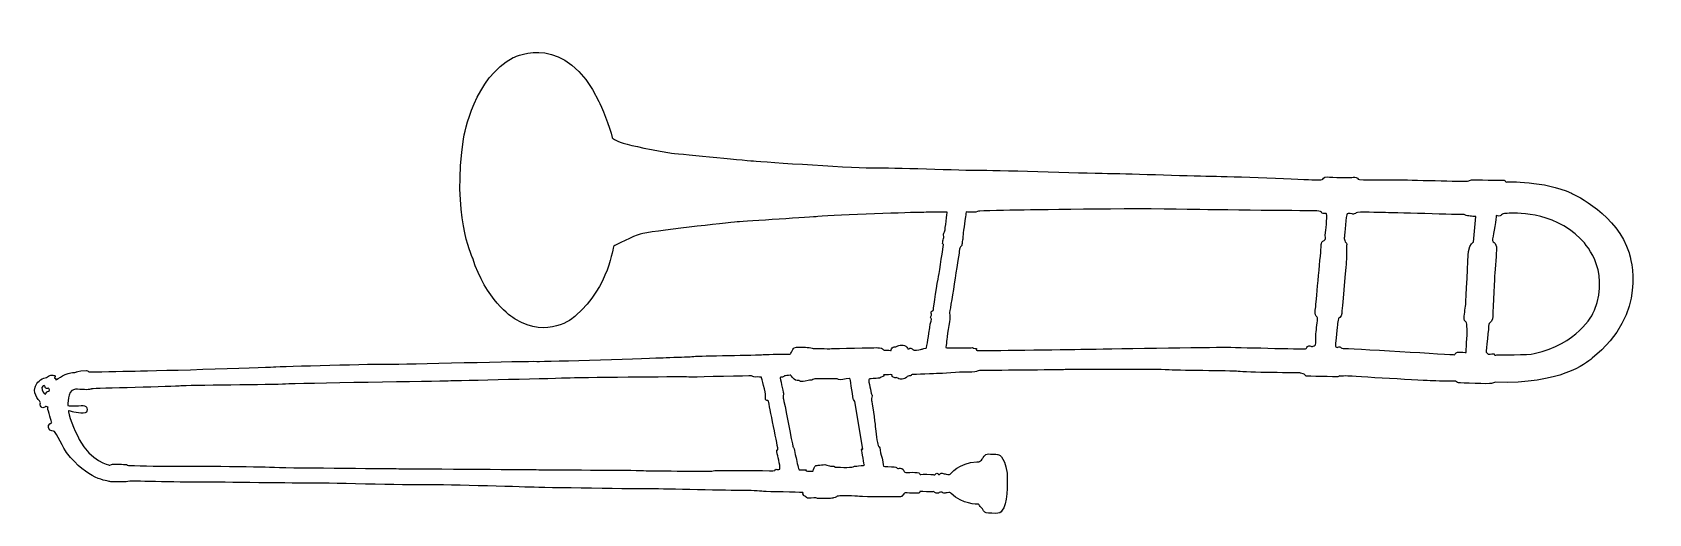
# Model space of a CAD drawing. Header units: centimetres. Extents: x -9.5 to 9.7, y -2.7 to 3.
import ezdxf

# ---------------------------------------------------------------- set-up
doc = ezdxf.new("R2010")
doc.units = ezdxf.units.CM
doc.header["$MEASUREMENT"] = 0
doc.layers.add('Camada 1', color=7, linetype='Continuous')

msp = doc.modelspace()

# ---------------------------------------------------------------- linework, layer by layer
at = {"layer": 'Camada 1'}
for points, knots in [([(8.74496, 1.06234), (8.41629, 1.21032), (7.99098, 1.1981), (7.97547, 1.19466), (7.97547, 1.19466), (7.96023, 1.19101), (7.96071, 1.21778), (7.94732, 1.21628), (7.94732, 1.21628), (7.93404, 1.21451), (7.58346, 1.22178), (7.56037, 1.21853), (7.56037, 1.21853), (7.53764, 1.2152), (7.53931, 1.20932), (7.51441, 1.20424), (7.51441, 1.20424), (7.48972, 1.199), (6.78863, 1.22115), (6.69158, 1.22141), (6.69158, 1.22141), (6.59421, 1.22138), (6.22049, 1.214), (6.21681, 1.22922), (6.21681, 1.22922), (6.21334, 1.24475), (6.17934, 1.2569), (6.15826, 1.25155), (6.15826, 1.25155), (6.13728, 1.24631), (5.89913, 1.2493), (5.84954, 1.25435), (5.84954, 1.25435), (5.80004, 1.25898), (5.80131, 1.22649), (5.78988, 1.22294), (5.78988, 1.22294), (5.77834, 1.21937), (5.73445, 1.21849), (5.68672, 1.22125), (5.68672, 1.22125), (5.63915, 1.22424), (4.65641, 1.2638), (4.50035, 1.26321), (4.50035, 1.26321), (4.34406, 1.26268), (3.48305, 1.29581), (3.29224, 1.29602), (3.29224, 1.29602), (3.10187, 1.29621), (1.99716, 1.33441), (1.75887, 1.33372), (1.75887, 1.33372), (1.52037, 1.33293), (0.65783, 1.36806), (0.48797, 1.362), (0.48797, 1.362), (0.31832, 1.35615), (-0.83132, 1.43333), (-0.95322, 1.44354), (-0.95322, 1.44354), (-1.07511, 1.45367), (-1.88593, 1.53098), (-1.94239, 1.5404), (-1.94239, 1.5404), (-2.60364, 1.64946), (-2.62533, 1.71259), (-2.62679, 1.72066), (-2.62679, 1.72066), (-2.65118, 1.84266), (-2.76231, 2.10444), (-2.78358, 2.1487), (-2.78358, 2.1487), (-3.1804, 2.96724), (-3.75696, 2.68951), (-3.80027, 2.66755), (-3.80027, 2.66755), (-4.25673, 2.4349), (-4.3801, 1.76233), (-4.38839, 1.70769), (-4.38839, 1.70769), (-4.5251, 0.807), (-4.29277, 0.32966), (-4.2806, 0.29111), (-4.2806, 0.29111), (-4.1268, -0.19633), (-3.82594, -0.40041), (-3.77511, -0.43051), (-3.77511, -0.43051), (-3.38543, -0.66157), (-3.10212, -0.42747), (-3.05767, -0.38839), (-3.05767, -0.38839), (-2.65773, -0.03454), (-2.61947, 0.42417), (-2.60793, 0.43526), (-2.60793, 0.43526), (-2.59618, 0.44648), (-2.36687, 0.55784), (-2.29601, 0.57755), (-2.29601, 0.57755), (-2.16954, 0.61298), (-1.2563, 0.71228), (-1.1456, 0.72122), (-1.1456, 0.72122), (-1.0349, 0.73048), (-0.24713, 0.77893), (-0.18733, 0.78528), (-0.18733, 0.78528), (0.04005, 0.8092), (0.97266, 0.83341), (1.02036, 0.83441), (1.02036, 0.83441), (1.0678, 0.8352), (1.19181, 0.83843), (1.21859, 0.83785), (1.21859, 0.83785), (1.24515, 0.83716), (1.34633, 0.83729), (1.34633, 0.83729), (1.34633, 0.83729), (1.34633, 0.83729), (1.31916, 0.628), (1.31686, 0.61478), (1.31686, 0.61478), (1.31477, 0.60144), (1.30678, 0.5902), (1.30268, 0.57885), (1.30268, 0.57885), (1.29874, 0.56755), (1.30226, 0.55964), (1.30588, 0.54821), (1.30588, 0.54821), (1.30943, 0.53667), (1.29773, 0.51411), (1.29342, 0.49902), (1.29342, 0.49902), (1.28932, 0.4837), (1.29308, 0.47978), (1.29069, 0.46658), (1.29069, 0.46658), (1.28868, 0.45322), (1.30204, 0.46258), (1.30003, 0.4492), (1.30003, 0.4492), (1.29786, 0.43586), (1.25532, 0.13768), (1.24259, 0.0768), (1.24259, 0.0768), (1.22992, 0.0161), (1.18189, -0.29163), (1.18113, -0.31473), (1.18113, -0.31473), (1.18071, -0.33754), (1.17528, -0.3278), (1.16174, -0.3369), (1.16174, -0.3369), (1.14833, -0.34616), (1.1538, -0.35193), (1.15901, -0.36926), (1.15901, -0.36926), (1.1643, -0.38662), (1.15499, -0.38058), (1.14901, -0.39776), (1.14901, -0.39776), (1.1429, -0.41459), (1.16012, -0.41334), (1.15798, -0.43028), (1.15798, -0.43028), (1.1556, -0.44745), (1.13295, -0.53278), (1.13406, -0.55754), (1.13406, -0.55754), (1.13559, -0.58241), (1.09734, -0.77204), (1.09734, -0.77204), (1.09734, -0.77204), (1.09734, -0.77204), (1.08776, -0.77016), (1.06863, -0.77725), (1.06863, -0.77725), (1.04942, -0.78461), (1.04394, -0.78252), (1.02839, -0.78963), (1.02839, -0.78963), (1.01273, -0.79712), (0.94835, -0.79574), (0.94835, -0.79574), (0.94835, -0.79574), (0.94835, -0.79574), (0.9312, -0.78196), (0.91993, -0.77785), (0.91993, -0.77785), (0.90858, -0.77391), (0.9125, -0.77012), (0.89141, -0.77931), (0.89141, -0.77931), (0.87022, -0.78831), (0.87458, -0.76174), (0.85582, -0.74999), (0.85582, -0.74999), (0.83703, -0.73816), (0.80645, -0.73372), (0.78539, -0.73901), (0.78539, -0.73901), (0.76446, -0.7442), (0.7548, -0.74602), (0.74525, -0.75526), (0.74525, -0.75526), (0.73538, -0.76465), (0.72416, -0.75304), (0.70485, -0.76015), (0.70485, -0.76015), (0.68588, -0.76743), (0.6794, -0.79957), (0.6794, -0.79957), (0.6794, -0.79957), (0.6794, -0.79957), (0.62804, -0.79658), (0.60696, -0.79801), (0.60696, -0.79801), (0.58619, -0.79962), (0.59196, -0.7901), (0.57876, -0.78042), (0.57876, -0.78042), (0.56569, -0.77055), (0.52195, -0.76783), (0.50277, -0.76738), (0.50277, -0.76738), (0.48369, -0.76682), (0.01255, -0.7782), (-0.02727, -0.77918), (-0.02727, -0.77918), (-0.06733, -0.78029), (-0.23685, -0.77862), (-0.25624, -0.77444), (-0.25624, -0.77444), (-0.27508, -0.77021), (-0.3072, -0.76375), (-0.33577, -0.76129), (-0.33577, -0.76129), (-0.36435, -0.75894), (-0.45028, -0.75901), (-0.4674, -0.76806), (-0.4674, -0.76806), (-0.48486, -0.77724), (-0.49111, -0.79817), (-0.50092, -0.81894), (-0.50092, -0.81894), (-0.51092, -0.83952), (-0.51851, -0.84328), (-0.52812, -0.84495), (-0.52812, -0.84495), (-0.53778, -0.84688), (-0.78331, -0.84347), (-0.83718, -0.85), (-0.83718, -0.85), (-0.89052, -0.85646), (-1.61503, -0.86426), (-1.63977, -0.86947), (-1.63977, -0.86947), (-1.66488, -0.87474), (-1.69917, -0.87384), (-1.72399, -0.87537), (-1.72399, -0.87537), (-1.74868, -0.87672), (-1.93751, -0.88254), (-2.02331, -0.88638), (-2.02331, -0.88638), (-2.10925, -0.89032), (-3.41597, -0.93366), (-3.52075, -0.9294), (-3.52075, -0.9294), (-3.62534, -0.92546), (-5.12632, -0.96438), (-5.2674, -0.96176), (-5.2674, -0.96176), (-5.40826, -0.95877), (-6.5488, -0.98824), (-6.64231, -0.99589), (-6.64231, -0.99589), (-6.73597, -1.0034), (-8.22555, -1.0468), (-8.31315, -1.04492), (-8.31315, -1.04492), (-8.40089, -1.0432), (-8.80877, -1.05751), (-8.82213, -1.05537), (-8.82213, -1.05537), (-8.83568, -1.05315), (-8.84062, -1.0386), (-8.86002, -1.03926), (-8.86002, -1.03926), (-8.97247, -1.04273), (-8.98038, -1.05773), (-8.98038, -1.05773), (-8.98038, -1.05773), (-8.98038, -1.05773), (-9.01112, -1.06485), (-9.02425, -1.06262), (-9.02425, -1.06262), (-9.03788, -1.0604), (-9.10672, -1.08175), (-9.14162, -1.10024), (-9.14162, -1.10024), (-9.17625, -1.11858), (-9.22076, -1.1498), (-9.22076, -1.1498), (-9.22076, -1.1498), (-9.22076, -1.1498), (-9.21653, -1.13088), (-9.23177, -1.13062), (-9.23177, -1.13062), (-9.24693, -1.13017), (-9.23365, -1.1249), (-9.22934, -1.1099), (-9.22934, -1.1099), (-9.22545, -1.09466), (-9.2463, -1.09987), (-9.25582, -1.09402), (-9.25582, -1.09402), (-9.26508, -1.08804), (-9.29387, -1.0932), (-9.30755, -1.1064), (-9.30755, -1.1064), (-9.32104, -1.11934), (-9.34655, -1.1254), (-9.36311, -1.12992), (-9.36311, -1.12992), (-9.42846, -1.14757), (-9.45468, -1.20398), (-9.46643, -1.23641), (-9.46643, -1.23641), (-9.50077, -1.32904), (-9.39766, -1.40545), (-9.4056, -1.42048), (-9.4056, -1.42048), (-9.41333, -1.43569), (-9.40637, -1.4549), (-9.39697, -1.46824), (-9.39697, -1.46824), (-9.38787, -1.48189), (-9.36681, -1.48049), (-9.35318, -1.47144), (-9.35318, -1.47144), (-9.33977, -1.46199), (-9.34733, -1.46186), (-9.32654, -1.46819), (-9.32654, -1.46819), (-9.30582, -1.47425), (-9.31688, -1.46644), (-9.31744, -1.48528), (-9.31744, -1.48528), (-9.31765, -1.50441), (-9.27135, -1.65408), (-9.27135, -1.65408), (-9.27135, -1.65408), (-9.27135, -1.65408), (-9.32141, -1.67586), (-9.30868, -1.71618), (-9.30868, -1.71618), (-9.2927, -1.76799), (-9.24846, -1.75179), (-9.23727, -1.75952), (-9.23727, -1.75952), (-9.22608, -1.76751), (-9.12157, -1.97375), (-9.09395, -2.01032), (-9.09395, -2.01032), (-8.84699, -2.33404), (-8.60722, -2.34642), (-8.58235, -2.35274), (-8.58235, -2.35274), (-8.5578, -2.35906), (-8.42625, -2.35599), (-8.40344, -2.35644), (-8.40344, -2.35644), (-8.38063, -2.357), (-8.36693, -2.34377), (-8.31174, -2.34691), (-8.31174, -2.34691), (-8.25631, -2.3499), (-7.5476, -2.36464), (-7.44274, -2.36101), (-7.44274, -2.36101), (-7.33781, -2.3576), (-6.28609, -2.37577), (-6.20777, -2.37157), (-6.20777, -2.37157), (-6.12956, -2.36755), (-4.98666, -2.39898), (-4.86263, -2.39223), (-4.86263, -2.39223), (-4.73859, -2.38493), (-3.6851, -2.4167), (-3.58408, -2.42065), (-3.58408, -2.42065), (-3.48325, -2.42467), (-2.25979, -2.44235), (-2.14922, -2.44108), (-2.14922, -2.44108), (-2.03873, -2.43941), (-1.18886, -2.46084), (-1.08978, -2.45918), (-1.08978, -2.45918), (-0.99061, -2.45746), (-0.88034, -2.46738), (-0.83271, -2.47032), (-0.83271, -2.47032), (-0.78516, -2.47328), (-0.4117, -2.48114), (-0.38117, -2.48156), (-0.38117, -2.48156), (-0.35072, -2.4822), (-0.36823, -2.49902), (-0.36823, -2.49902), (-0.36823, -2.49902), (-0.36823, -2.49902), (-0.35521, -2.52024), (-0.35521, -2.52024), (-0.35521, -2.52024), (-0.35521, -2.52024), (-0.32886, -2.53233), (-0.32134, -2.54389), (-0.32134, -2.54389), (-0.31412, -2.55543), (-0.28358, -2.54841), (-0.23569, -2.54765), (-0.23569, -2.54765), (-0.18806, -2.54667), (-0.20921, -2.55204), (-0.1806, -2.5544), (-0.1806, -2.5544), (-0.15216, -2.55705), (-0.09104, -2.55046), (-0.05857, -2.55308), (-0.05857, -2.55308), (-0.02632, -2.55586), (-0.01081, -2.54848), (-0.01081, -2.54848), (-0.01081, -2.54848), (-0.01081, -2.54848), (-0.00121, -2.54676), (0.01597, -2.54126), (0.01597, -2.54126), (0.03322, -2.53607), (0.02579, -2.52827), (0.05629, -2.52486), (0.05629, -2.52486), (0.08674, -2.52195), (0.25079, -2.52153), (0.30592, -2.52835), (0.30592, -2.52835), (0.36114, -2.53531), (0.76338, -2.53788), (0.79572, -2.53266), (0.79572, -2.53266), (0.82821, -2.52777), (0.794, -2.51943), (0.80935, -2.51959), (0.80935, -2.51959), (0.82485, -2.52015), (0.817, -2.51618), (0.83065, -2.49919), (0.83065, -2.49919), (0.84446, -2.48244), (0.84232, -2.488), (0.86909, -2.48863), (0.86909, -2.48863), (0.89587, -2.48919), (0.98723, -2.49487), (1.00823, -2.48969), (1.00823, -2.48969), (1.02929, -2.4844), (1.01053, -2.46868), (1.02784, -2.4709), (1.02784, -2.4709), (1.0448, -2.47299), (1.15161, -2.47923), (1.16876, -2.47381), (1.16876, -2.47381), (1.18606, -2.46854), (1.18948, -2.47624), (1.19903, -2.48204), (1.19903, -2.48204), (1.20821, -2.48802), (1.21803, -2.49413), (1.23517, -2.49246), (1.23517, -2.49246), (1.25224, -2.49093), (1.23895, -2.48497), (1.2639, -2.47981), (1.2639, -2.47981), (1.28867, -2.47444), (1.28282, -2.48396), (1.30353, -2.48994), (1.30353, -2.48994), (1.32467, -2.49605), (1.31144, -2.48632), (1.34391, -2.48507), (1.34391, -2.48507), (1.37611, -2.48396), (1.37778, -2.4784), (1.39307, -2.49396), (1.39307, -2.49396), (1.52745, -2.62623), (1.69739, -2.62019), (1.71457, -2.6226), (1.71457, -2.6226), (1.73174, -2.62482), (1.72542, -2.64583), (1.74817, -2.66126), (1.74817, -2.66126), (1.77071, -2.67692), (1.78119, -2.72293), (1.80566, -2.72532), (1.80566, -2.72532), (1.83048, -2.72781), (1.91427, -2.73339), (1.94682, -2.7285), (1.94682, -2.7285), (1.9791, -2.72331), (1.98987, -2.71077), (2.01482, -2.6632), (2.01482, -2.6632), (2.06647, -2.56504), (2.05932, -2.28635), (2.05395, -2.25228), (2.05395, -2.25228), (2.02035, -2.03035), (1.95182, -2.03646), (1.94018, -2.03257), (1.94018, -2.03257), (1.92886, -2.0286), (1.86025, -2.02699), (1.83369, -2.02656), (1.83369, -2.02656), (1.78424, -2.02532), (1.76596, -2.07665), (1.76596, -2.07665), (1.76596, -2.07665), (1.76596, -2.07665), (1.75789, -2.09925), (1.74051, -2.10848), (1.74051, -2.10848), (1.72326, -2.11753), (1.7158, -2.12044), (1.69656, -2.12086), (1.69656, -2.12086), (1.48463, -2.12602), (1.38081, -2.26691), (1.38081, -2.26691), (1.38081, -2.26691), (1.38081, -2.26691), (1.37107, -2.27225), (1.35411, -2.27009), (1.35411, -2.27009), (1.33694, -2.26774), (1.32162, -2.26363), (1.32162, -2.26363), (1.32162, -2.26363), (1.32162, -2.26363), (1.30082, -2.2612), (1.28371, -2.25522), (1.28371, -2.25522), (1.26675, -2.24913), (1.26432, -2.26234), (1.25299, -2.26985), (1.25299, -2.26985), (1.24124, -2.27713), (1.24159, -2.26191), (1.22844, -2.25607), (1.22844, -2.25607), (1.21516, -2.24996), (1.21503, -2.2576), (1.20341, -2.26874), (1.20341, -2.26874), (1.19174, -2.27985), (1.19592, -2.27242), (1.17846, -2.27027), (1.17846, -2.27027), (1.16137, -2.26789), (1.04733, -2.26553), (1.03175, -2.269), (1.03175, -2.269), (1.01675, -2.27249), (1.02641, -2.25929), (1.00762, -2.25141), (1.00762, -2.25141), (0.9887, -2.24329), (0.93907, -2.24218), (0.90075, -2.24525), (0.90075, -2.24525), (0.86265, -2.24845), (0.8413, -2.24705), (0.83635, -2.23258), (0.83635, -2.23258), (0.82368, -2.19594), (0.79145, -2.18969), (0.77809, -2.19504), (0.77809, -2.19504), (0.76452, -2.20054), (0.75118, -2.19845), (0.74576, -2.1888), (0.74576, -2.1888), (0.74018, -2.17927), (0.73833, -2.18099), (0.71549, -2.18057), (0.71549, -2.18057), (0.69247, -2.17988), (0.58778, -2.1721), (0.58778, -2.1721), (0.58778, -2.1721), (0.58778, -2.1721), (0.58027, -2.07836), (0.56378, -2.042), (0.56378, -2.042), (0.54759, -2.00549), (0.54878, -1.94826), (0.53931, -1.94241), (0.53931, -1.94241), (0.52997, -1.93643), (0.53537, -1.94619), (0.52637, -1.92497), (0.52637, -1.92497), (0.51706, -1.9037), (0.49552, -1.75656), (0.49279, -1.70301), (0.49279, -1.70301), (0.48993, -1.64959), (0.44932, -1.40498), (0.44786, -1.39152), (0.44786, -1.39152), (0.44633, -1.37811), (0.44614, -1.38567), (0.45246, -1.35345), (0.45246, -1.35345), (0.4587, -1.32117), (0.45267, -1.33437), (0.44738, -1.31707), (0.44738, -1.31707), (0.44219, -1.29977), (0.41074, -1.16197), (0.41465, -1.14678), (0.41465, -1.14678), (0.41904, -1.13162), (0.43203, -1.14157), (0.46646, -1.13448), (0.46646, -1.13448), (0.50101, -1.12757), (0.48752, -1.13313), (0.52181, -1.12996), (0.52181, -1.12996), (0.55631, -1.12676), (0.54496, -1.12274), (0.58126, -1.1102), (0.58126, -1.1102), (0.61777, -1.09769), (0.57793, -1.09499), (0.59507, -1.08948), (0.59507, -1.08948), (0.61237, -1.08435), (0.63714, -1.09033), (0.67135, -1.08726), (0.67135, -1.08726), (0.70572, -1.08422), (0.6845, -1.10104), (0.6845, -1.10104), (0.6845, -1.10104), (0.6845, -1.10104), (0.70125, -1.11482), (0.71477, -1.12065), (0.71477, -1.12065), (0.72781, -1.1265), (0.73186, -1.11925), (0.74895, -1.12517), (0.74895, -1.12517), (0.7658, -1.13136), (0.78089, -1.13927), (0.798, -1.14157), (0.798, -1.14157), (0.81504, -1.14371), (0.83824, -1.13289), (0.85364, -1.12551), (0.85364, -1.12551), (0.86899, -1.11831), (0.86155, -1.11051), (0.88269, -1.10508), (0.88269, -1.10508), (0.90383, -1.09981), (0.89994, -1.10347), (0.91142, -1.09995), (0.91142, -1.09995), (0.9229, -1.09643), (0.91364, -1.08683), (0.92886, -1.08717), (0.92886, -1.08717), (0.94415, -1.08746), (1.21694, -1.07209), (1.23787, -1.07439), (1.23787, -1.07439), (1.25867, -1.07674), (1.51283, -1.05338), (1.55661, -1.05619), (1.55661, -1.05619), (1.6004, -1.05923), (1.68051, -1.05688), (1.69192, -1.04958), (1.69192, -1.04958), (1.70359, -1.04222), (1.71335, -1.0368), (1.75526, -1.03741), (1.75526, -1.03741), (1.7972, -1.03839), (2.68173, -1.03019), (2.74282, -1.02767), (2.74282, -1.02767), (2.80397, -1.02502), (3.87537, -1.02071), (3.95517, -1.03005), (3.95517, -1.03005), (4.03507, -1.03939), (4.71341, -1.03828), (4.79525, -1.04958), (4.79525, -1.04958), (4.87695, -1.06064), (5.52862, -1.06662), (5.52862, -1.06662), (5.52862, -1.06662), (5.52862, -1.06662), (5.56852, -1.07707), (5.57791, -1.08289), (5.57791, -1.08289), (5.58722, -1.0889), (5.59847, -1.1044), (5.59847, -1.1044), (5.59847, -1.1044), (5.59847, -1.1044), (5.96227, -1.11398), (5.97577, -1.11197), (5.97577, -1.11197), (5.98918, -1.11049), (5.99508, -1.09736), (6.00456, -1.10321), (6.00456, -1.10321), (6.01382, -1.10927), (6.06372, -1.09861), (6.09404, -1.10329), (6.09404, -1.10329), (6.12463, -1.10766), (7.05546, -1.15938), (7.08604, -1.16015), (7.08604, -1.16015), (7.11649, -1.16076), (7.33914, -1.16732), (7.35848, -1.16404), (7.35848, -1.16404), (7.37779, -1.16034), (7.38851, -1.18349), (7.40769, -1.18391), (7.40769, -1.18391), (7.42674, -1.18447), (7.7771, -1.19941), (7.79631, -1.19193), (7.79631, -1.19193), (7.81552, -1.18497), (7.82885, -1.17725), (7.84632, -1.1778), (7.84632, -1.1778), (8.61575, -1.20151), (8.91521, -0.95428), (8.99199, -0.89282), (8.99199, -0.89282), (9.66062, -0.35979), (9.44321, 0.30323), (9.42784, 0.354), (9.42784, 0.354), (9.29383, 0.80117), (8.78859, 1.04258), (8.74496, 1.06234)], [0, 0, 0, 0, 0.00510204, 0.00510204, 0.00510204, 0.00510204, 0.01020408, 0.01020408, 0.01020408, 0.01020408, 0.01530612, 0.01530612, 0.01530612, 0.01530612, 0.02040816, 0.02040816, 0.02040816, 0.02040816, 0.0255102, 0.0255102, 0.0255102, 0.0255102, 0.03061224, 0.03061224, 0.03061224, 0.03061224, 0.03571429, 0.03571429, 0.03571429, 0.03571429, 0.04081633, 0.04081633, 0.04081633, 0.04081633, 0.04591837, 0.04591837, 0.04591837, 0.04591837, 0.05102041, 0.05102041, 0.05102041, 0.05102041, 0.05612245, 0.05612245, 0.05612245, 0.05612245, 0.06122449, 0.06122449, 0.06122449, 0.06122449, 0.06632653, 0.06632653, 0.06632653, 0.06632653, 0.07142857, 0.07142857, 0.07142857, 0.07142857, 0.07653061, 0.07653061, 0.07653061, 0.07653061, 0.08163265, 0.08163265, 0.08163265, 0.08163265, 0.08673469, 0.08673469, 0.08673469, 0.08673469, 0.09183673, 0.09183673, 0.09183673, 0.09183673, 0.09693878, 0.09693878, 0.09693878, 0.09693878, 0.10204082, 0.10204082, 0.10204082, 0.10204082, 0.10714286, 0.10714286, 0.10714286, 0.10714286, 0.1122449, 0.1122449, 0.1122449, 0.1122449, 0.11734694, 0.11734694, 0.11734694, 0.11734694, 0.12244898, 0.12244898, 0.12244898, 0.12244898, 0.12755102, 0.12755102, 0.12755102, 0.12755102, 0.13265306, 0.13265306, 0.13265306, 0.13265306, 0.1377551, 0.1377551, 0.1377551, 0.1377551, 0.14285714, 0.14285714, 0.14285714, 0.14285714, 0.14795918, 0.14795918, 0.14795918, 0.14795918, 0.15306122, 0.15306122, 0.15306122, 0.15306122, 0.15816327, 0.15816327, 0.15816327, 0.15816327, 0.16326531, 0.16326531, 0.16326531, 0.16326531, 0.16836735, 0.16836735, 0.16836735, 0.16836735, 0.17346939, 0.17346939, 0.17346939, 0.17346939, 0.17857143, 0.17857143, 0.17857143, 0.17857143, 0.18367347, 0.18367347, 0.18367347, 0.18367347, 0.18877551, 0.18877551, 0.18877551, 0.18877551, 0.19387755, 0.19387755, 0.19387755, 0.19387755, 0.19897959, 0.19897959, 0.19897959, 0.19897959, 0.20408163, 0.20408163, 0.20408163, 0.20408163, 0.20918367, 0.20918367, 0.20918367, 0.20918367, 0.21428571, 0.21428571, 0.21428571, 0.21428571, 0.21938776, 0.21938776, 0.21938776, 0.21938776, 0.2244898, 0.2244898, 0.2244898, 0.2244898, 0.22959184, 0.22959184, 0.22959184, 0.22959184, 0.23469388, 0.23469388, 0.23469388, 0.23469388, 0.23979592, 0.23979592, 0.23979592, 0.23979592, 0.24489796, 0.24489796, 0.24489796, 0.24489796, 0.25, 0.25, 0.25, 0.25, 0.25510204, 0.25510204, 0.25510204, 0.25510204, 0.26020408, 0.26020408, 0.26020408, 0.26020408, 0.26530612, 0.26530612, 0.26530612, 0.26530612, 0.27040816, 0.27040816, 0.27040816, 0.27040816, 0.2755102, 0.2755102, 0.2755102, 0.2755102, 0.28061224, 0.28061224, 0.28061224, 0.28061224, 0.28571429, 0.28571429, 0.28571429, 0.28571429, 0.29081633, 0.29081633, 0.29081633, 0.29081633, 0.29591837, 0.29591837, 0.29591837, 0.29591837, 0.30102041, 0.30102041, 0.30102041, 0.30102041, 0.30612245, 0.30612245, 0.30612245, 0.30612245, 0.31122449, 0.31122449, 0.31122449, 0.31122449, 0.31632653, 0.31632653, 0.31632653, 0.31632653, 0.32142857, 0.32142857, 0.32142857, 0.32142857, 0.32653061, 0.32653061, 0.32653061, 0.32653061, 0.33163265, 0.33163265, 0.33163265, 0.33163265, 0.33673469, 0.33673469, 0.33673469, 0.33673469, 0.34183673, 0.34183673, 0.34183673, 0.34183673, 0.34693878, 0.34693878, 0.34693878, 0.34693878, 0.35204082, 0.35204082, 0.35204082, 0.35204082, 0.35714286, 0.35714286, 0.35714286, 0.35714286, 0.3622449, 0.3622449, 0.3622449, 0.3622449, 0.36734694, 0.36734694, 0.36734694, 0.36734694, 0.37244898, 0.37244898, 0.37244898, 0.37244898, 0.37755102, 0.37755102, 0.37755102, 0.37755102, 0.38265306, 0.38265306, 0.38265306, 0.38265306, 0.3877551, 0.3877551, 0.3877551, 0.3877551, 0.39285714, 0.39285714, 0.39285714, 0.39285714, 0.39795918, 0.39795918, 0.39795918, 0.39795918, 0.40306122, 0.40306122, 0.40306122, 0.40306122, 0.40816327, 0.40816327, 0.40816327, 0.40816327, 0.41326531, 0.41326531, 0.41326531, 0.41326531, 0.41836735, 0.41836735, 0.41836735, 0.41836735, 0.42346939, 0.42346939, 0.42346939, 0.42346939, 0.42857143, 0.42857143, 0.42857143, 0.42857143, 0.43367347, 0.43367347, 0.43367347, 0.43367347, 0.43877551, 0.43877551, 0.43877551, 0.43877551, 0.44387755, 0.44387755, 0.44387755, 0.44387755, 0.44897959, 0.44897959, 0.44897959, 0.44897959, 0.45408163, 0.45408163, 0.45408163, 0.45408163, 0.45918367, 0.45918367, 0.45918367, 0.45918367, 0.46428571, 0.46428571, 0.46428571, 0.46428571, 0.46938776, 0.46938776, 0.46938776, 0.46938776, 0.4744898, 0.4744898, 0.4744898, 0.4744898, 0.47959184, 0.47959184, 0.47959184, 0.47959184, 0.48469388, 0.48469388, 0.48469388, 0.48469388, 0.48979592, 0.48979592, 0.48979592, 0.48979592, 0.49489796, 0.49489796, 0.49489796, 0.49489796, 0.5, 0.5, 0.5, 0.5, 0.50510204, 0.50510204, 0.50510204, 0.50510204, 0.51020408, 0.51020408, 0.51020408, 0.51020408, 0.51530612, 0.51530612, 0.51530612, 0.51530612, 0.52040816, 0.52040816, 0.52040816, 0.52040816, 0.5255102, 0.5255102, 0.5255102, 0.5255102, 0.53061224, 0.53061224, 0.53061224, 0.53061224, 0.53571429, 0.53571429, 0.53571429, 0.53571429, 0.54081633, 0.54081633, 0.54081633, 0.54081633, 0.54591837, 0.54591837, 0.54591837, 0.54591837, 0.55102041, 0.55102041, 0.55102041, 0.55102041, 0.55612245, 0.55612245, 0.55612245, 0.55612245, 0.56122449, 0.56122449, 0.56122449, 0.56122449, 0.56632653, 0.56632653, 0.56632653, 0.56632653, 0.57142857, 0.57142857, 0.57142857, 0.57142857, 0.57653061, 0.57653061, 0.57653061, 0.57653061, 0.58163265, 0.58163265, 0.58163265, 0.58163265, 0.58673469, 0.58673469, 0.58673469, 0.58673469, 0.59183673, 0.59183673, 0.59183673, 0.59183673, 0.59693878, 0.59693878, 0.59693878, 0.59693878, 0.60204082, 0.60204082, 0.60204082, 0.60204082, 0.60714286, 0.60714286, 0.60714286, 0.60714286, 0.6122449, 0.6122449, 0.6122449, 0.6122449, 0.61734694, 0.61734694, 0.61734694, 0.61734694, 0.62244898, 0.62244898, 0.62244898, 0.62244898, 0.62755102, 0.62755102, 0.62755102, 0.62755102, 0.63265306, 0.63265306, 0.63265306, 0.63265306, 0.6377551, 0.6377551, 0.6377551, 0.6377551, 0.64285714, 0.64285714, 0.64285714, 0.64285714, 0.64795918, 0.64795918, 0.64795918, 0.64795918, 0.65306122, 0.65306122, 0.65306122, 0.65306122, 0.65816327, 0.65816327, 0.65816327, 0.65816327, 0.66326531, 0.66326531, 0.66326531, 0.66326531, 0.66836735, 0.66836735, 0.66836735, 0.66836735, 0.67346939, 0.67346939, 0.67346939, 0.67346939, 0.67857143, 0.67857143, 0.67857143, 0.67857143, 0.68367347, 0.68367347, 0.68367347, 0.68367347, 0.68877551, 0.68877551, 0.68877551, 0.68877551, 0.69387755, 0.69387755, 0.69387755, 0.69387755, 0.69897959, 0.69897959, 0.69897959, 0.69897959, 0.70408163, 0.70408163, 0.70408163, 0.70408163, 0.70918367, 0.70918367, 0.70918367, 0.70918367, 0.71428571, 0.71428571, 0.71428571, 0.71428571, 0.71938776, 0.71938776, 0.71938776, 0.71938776, 0.7244898, 0.7244898, 0.7244898, 0.7244898, 0.72959184, 0.72959184, 0.72959184, 0.72959184, 0.73469388, 0.73469388, 0.73469388, 0.73469388, 0.73979592, 0.73979592, 0.73979592, 0.73979592, 0.74489796, 0.74489796, 0.74489796, 0.74489796, 0.75, 0.75, 0.75, 0.75, 0.75510204, 0.75510204, 0.75510204, 0.75510204, 0.76020408, 0.76020408, 0.76020408, 0.76020408, 0.76530612, 0.76530612, 0.76530612, 0.76530612, 0.77040816, 0.77040816, 0.77040816, 0.77040816, 0.7755102, 0.7755102, 0.7755102, 0.7755102, 0.78061224, 0.78061224, 0.78061224, 0.78061224, 0.78571429, 0.78571429, 0.78571429, 0.78571429, 0.79081633, 0.79081633, 0.79081633, 0.79081633, 0.79591837, 0.79591837, 0.79591837, 0.79591837, 0.80102041, 0.80102041, 0.80102041, 0.80102041, 0.80612245, 0.80612245, 0.80612245, 0.80612245, 0.81122449, 0.81122449, 0.81122449, 0.81122449, 0.81632653, 0.81632653, 0.81632653, 0.81632653, 0.82142857, 0.82142857, 0.82142857, 0.82142857, 0.82653061, 0.82653061, 0.82653061, 0.82653061, 0.83163265, 0.83163265, 0.83163265, 0.83163265, 0.83673469, 0.83673469, 0.83673469, 0.83673469, 0.84183673, 0.84183673, 0.84183673, 0.84183673, 0.84693878, 0.84693878, 0.84693878, 0.84693878, 0.85204082, 0.85204082, 0.85204082, 0.85204082, 0.85714286, 0.85714286, 0.85714286, 0.85714286, 0.8622449, 0.8622449, 0.8622449, 0.8622449, 0.86734694, 0.86734694, 0.86734694, 0.86734694, 0.87244898, 0.87244898, 0.87244898, 0.87244898, 0.87755102, 0.87755102, 0.87755102, 0.87755102, 0.88265306, 0.88265306, 0.88265306, 0.88265306, 0.8877551, 0.8877551, 0.8877551, 0.8877551, 0.89285714, 0.89285714, 0.89285714, 0.89285714, 0.89795918, 0.89795918, 0.89795918, 0.89795918, 0.90306122, 0.90306122, 0.90306122, 0.90306122, 0.90816327, 0.90816327, 0.90816327, 0.90816327, 0.91326531, 0.91326531, 0.91326531, 0.91326531, 0.91836735, 0.91836735, 0.91836735, 0.91836735, 0.92346939, 0.92346939, 0.92346939, 0.92346939, 0.92857143, 0.92857143, 0.92857143, 0.92857143, 0.93367347, 0.93367347, 0.93367347, 0.93367347, 0.93877551, 0.93877551, 0.93877551, 0.93877551, 0.94387755, 0.94387755, 0.94387755, 0.94387755, 0.94897959, 0.94897959, 0.94897959, 0.94897959, 0.95408163, 0.95408163, 0.95408163, 0.95408163, 0.95918367, 0.95918367, 0.95918367, 0.95918367, 0.96428571, 0.96428571, 0.96428571, 0.96428571, 0.96938776, 0.96938776, 0.96938776, 0.96938776, 0.9744898, 0.9744898, 0.9744898, 0.9744898, 0.97959184, 0.97959184, 0.97959184, 0.97959184, 0.98469388, 0.98469388, 0.98469388, 0.98469388, 0.98979592, 0.98979592, 0.98979592, 0.98979592, 1, 1, 1, 1]), ([(5.70521, -0.73664), (5.68767, -0.74958), (5.67997, -0.75696), (5.66481, -0.75304), (5.66481, -0.75304), (5.64973, -0.74873), (5.63653, -0.73902), (5.61689, -0.75389), (5.61689, -0.75389), (5.59776, -0.76871), (5.61078, -0.77858), (5.59178, -0.78191), (5.59178, -0.78191), (5.57273, -0.78532), (4.74384, -0.76246), (4.63518, -0.76209), (4.63518, -0.76209), (4.5267, -0.7618), (3.12526, -0.78379), (3.01085, -0.78524), (3.01085, -0.78524), (2.89655, -0.78672), (1.82848, -0.80262), (1.78681, -0.8018), (1.78681, -0.8018), (1.74479, -0.8009), (1.71408, -0.80408), (1.70093, -0.80185), (1.70093, -0.80185), (1.68759, -0.79971), (1.68201, -0.79762), (1.69162, -0.78844), (1.69162, -0.78844), (1.70141, -0.77907), (1.68424, -0.77661), (1.68424, -0.77661), (1.68424, -0.77661), (1.68424, -0.77661), (1.66895, -0.78031), (1.65776, -0.77224), (1.65776, -0.77224), (1.64649, -0.76459), (1.64067, -0.76631), (1.62739, -0.76809), (1.62739, -0.76809), (1.61398, -0.76962), (1.32793, -0.7674), (1.32793, -0.7674), (1.32793, -0.7674), (1.32793, -0.7674), (1.33849, -0.71996), (1.3373, -0.69133), (1.3373, -0.69133), (1.33584, -0.66297), (1.37686, -0.43683), (1.37754, -0.41389), (1.37754, -0.41389), (1.37796, -0.39111), (1.37259, -0.35854), (1.37259, -0.35854), (1.37259, -0.35854), (1.37259, -0.35854), (1.48237, 0.32528), (1.4871, 0.37105), (1.4871, 0.37105), (1.49184, 0.41677), (1.49565, 0.41648), (1.50149, 0.426), (1.50149, 0.426), (1.5075, 0.43521), (1.51686, 0.43328), (1.5193, 0.45402), (1.5193, 0.45402), (1.52173, 0.47519), (1.51999, 0.4849), (1.52599, 0.50553), (1.52599, 0.50553), (1.53223, 0.52643), (1.53065, 0.53582), (1.53104, 0.55511), (1.53104, 0.55511), (1.53138, 0.57387), (1.55607, 0.74693), (1.56051, 0.78109), (1.56051, 0.78109), (1.5649, 0.81549), (1.57115, 0.83988), (1.57115, 0.83988), (1.57115, 0.83988), (1.57115, 0.83988), (1.67016, 0.83411), (1.68545, 0.83776), (1.68545, 0.83776), (1.70088, 0.84123), (1.71432, 0.85054), (1.71432, 0.85054), (1.71432, 0.85054), (1.71432, 0.85054), (2.1322, 0.86266), (2.18142, 0.86163), (2.18142, 0.86163), (2.24267, 0.86033), (3.52799, 0.88706), (4.1908, 0.86941), (4.1908, 0.86941), (4.23718, 0.86803), (5.63352, 0.85258), (5.67337, 0.85353), (5.67337, 0.85353), (5.71348, 0.85475), (5.74581, 0.85202), (5.76849, 0.84398), (5.76849, 0.84398), (5.79114, 0.83583), (5.77606, 0.84022), (5.78921, 0.82652), (5.78921, 0.82652), (5.80228, 0.81284), (5.82154, 0.82387), (5.8367, 0.8235), (5.8367, 0.8235), (5.85199, 0.82321), (5.84085, 0.65565), (5.83003, 0.59699), (5.83003, 0.59699), (5.81926, 0.53796), (5.84204, 0.5301), (5.82445, 0.51325), (5.82445, 0.51325), (5.80688, 0.4964), (5.79958, 0.50039), (5.78775, 0.48161), (5.78775, 0.48161), (5.77571, 0.46256), (5.78127, 0.44912), (5.77891, 0.42835), (5.77891, 0.42835), (5.77661, 0.40739), (5.71758, -0.22424), (5.71493, -0.26806), (5.71493, -0.26806), (5.71194, -0.31172), (5.69363, -0.37437), (5.73104, -0.40556), (5.73104, -0.40556), (5.74358, -0.41612), (5.72495, -0.51613), (5.71784, -0.57857), (5.71784, -0.57857), (5.71095, -0.64131), (5.72244, -0.72362), (5.70521, -0.73664)], [0, 0, 0, 0, 0.02564103, 0.02564103, 0.02564103, 0.02564103, 0.05128205, 0.05128205, 0.05128205, 0.05128205, 0.07692308, 0.07692308, 0.07692308, 0.07692308, 0.1025641, 0.1025641, 0.1025641, 0.1025641, 0.12820513, 0.12820513, 0.12820513, 0.12820513, 0.15384615, 0.15384615, 0.15384615, 0.15384615, 0.17948718, 0.17948718, 0.17948718, 0.17948718, 0.20512821, 0.20512821, 0.20512821, 0.20512821, 0.23076923, 0.23076923, 0.23076923, 0.23076923, 0.25641026, 0.25641026, 0.25641026, 0.25641026, 0.28205128, 0.28205128, 0.28205128, 0.28205128, 0.30769231, 0.30769231, 0.30769231, 0.30769231, 0.33333333, 0.33333333, 0.33333333, 0.33333333, 0.35897436, 0.35897436, 0.35897436, 0.35897436, 0.38461538, 0.38461538, 0.38461538, 0.38461538, 0.41025641, 0.41025641, 0.41025641, 0.41025641, 0.43589744, 0.43589744, 0.43589744, 0.43589744, 0.46153846, 0.46153846, 0.46153846, 0.46153846, 0.48717949, 0.48717949, 0.48717949, 0.48717949, 0.51282051, 0.51282051, 0.51282051, 0.51282051, 0.53846154, 0.53846154, 0.53846154, 0.53846154, 0.56410256, 0.56410256, 0.56410256, 0.56410256, 0.58974359, 0.58974359, 0.58974359, 0.58974359, 0.61538462, 0.61538462, 0.61538462, 0.61538462, 0.64102564, 0.64102564, 0.64102564, 0.64102564, 0.66666667, 0.66666667, 0.66666667, 0.66666667, 0.69230769, 0.69230769, 0.69230769, 0.69230769, 0.71794872, 0.71794872, 0.71794872, 0.71794872, 0.74358974, 0.74358974, 0.74358974, 0.74358974, 0.76923077, 0.76923077, 0.76923077, 0.76923077, 0.79487179, 0.79487179, 0.79487179, 0.79487179, 0.82051282, 0.82051282, 0.82051282, 0.82051282, 0.84615385, 0.84615385, 0.84615385, 0.84615385, 0.87179487, 0.87179487, 0.87179487, 0.87179487, 0.8974359, 0.8974359, 0.8974359, 0.8974359, 0.92307692, 0.92307692, 0.92307692, 0.92307692, 0.94871795, 0.94871795, 0.94871795, 0.94871795, 1, 1, 1, 1]), ([(7.50641, -0.65208), (7.50159, -0.69783), (7.49696, -0.82549), (7.49696, -0.82549), (7.49696, -0.82549), (7.49696, -0.82549), (7.42269, -0.81422), (7.39613, -0.82142), (7.39613, -0.82142), (7.3692, -0.82838), (7.3611, -0.85111), (7.3611, -0.85111), (7.3611, -0.85111), (7.3611, -0.85111), (6.06454, -0.77279), (6.03789, -0.77607), (6.03789, -0.77607), (6.01119, -0.77932), (6.01738, -0.7584), (5.99826, -0.75797), (5.99826, -0.75797), (5.97908, -0.75763), (5.97135, -0.7689), (5.95815, -0.76279), (5.95815, -0.76279), (5.945, -0.75681), (5.94889, -0.74173), (5.94735, -0.72829), (5.94735, -0.72829), (5.94568, -0.71509), (5.97106, -0.50398), (5.97156, -0.48117), (5.97156, -0.48117), (5.97217, -0.45818), (5.98423, -0.4204), (5.98423, -0.4204), (5.98423, -0.4204), (5.98423, -0.4204), (6.01688, -0.41143), (6.0217, -0.36206), (6.0217, -0.36206), (6.02477, -0.33126), (6.06676, 0.15928), (6.07385, 0.22222), (6.07385, 0.22222), (6.08102, 0.28477), (6.07837, 0.43555), (6.08089, 0.45638), (6.08089, 0.45638), (6.08306, 0.47726), (6.06398, 0.47395), (6.05692, 0.50083), (6.05692, 0.50083), (6.04988, 0.52745), (6.0497, 0.51985), (6.05385, 0.54658), (6.05385, 0.54658), (6.05845, 0.57328), (6.07478, 0.80905), (6.08452, 0.81841), (6.08452, 0.81841), (6.09434, 0.82783), (6.1549, 0.81489), (6.1549, 0.81489), (6.1549, 0.81489), (6.1549, 0.81489), (6.18554, 0.81447), (6.19348, 0.82952), (6.19348, 0.82952), (6.20142, 0.84455), (6.48299, 0.83113), (6.52312, 0.8323), (6.52312, 0.8323), (6.56336, 0.83323), (7.45853, 0.80701), (7.47194, 0.80849), (7.47194, 0.80849), (7.48522, 0.81026), (7.48694, 0.79698), (7.51179, 0.79449), (7.51179, 0.79449), (7.53648, 0.79195), (7.5574, 0.78973), (7.5745, 0.78756), (7.5745, 0.78756), (7.59159, 0.78521), (7.6126, 0.78663), (7.6126, 0.78663), (7.6126, 0.78663), (7.6126, 0.78663), (7.58522, 0.48027), (7.58522, 0.48027), (7.58522, 0.48027), (7.58522, 0.48027), (7.53535, 0.47008), (7.52569, 0.37097), (7.52569, 0.37097), (7.51937, 0.30564), (7.49439, -0.20778), (7.49185, -0.25535), (7.49185, -0.25535), (7.48886, -0.30305), (7.46764, -0.39775), (7.47285, -0.42654), (7.47285, -0.42654), (7.47806, -0.45525), (7.48941, -0.45935), (7.49891, -0.46514), (7.49891, -0.46514), (7.50813, -0.47116), (7.51094, -0.60649), (7.50641, -0.65208)], [0, 0, 0, 0, 0.03448276, 0.03448276, 0.03448276, 0.03448276, 0.06896552, 0.06896552, 0.06896552, 0.06896552, 0.10344828, 0.10344828, 0.10344828, 0.10344828, 0.13793103, 0.13793103, 0.13793103, 0.13793103, 0.17241379, 0.17241379, 0.17241379, 0.17241379, 0.20689655, 0.20689655, 0.20689655, 0.20689655, 0.24137931, 0.24137931, 0.24137931, 0.24137931, 0.27586207, 0.27586207, 0.27586207, 0.27586207, 0.31034483, 0.31034483, 0.31034483, 0.31034483, 0.34482759, 0.34482759, 0.34482759, 0.34482759, 0.37931034, 0.37931034, 0.37931034, 0.37931034, 0.4137931, 0.4137931, 0.4137931, 0.4137931, 0.44827586, 0.44827586, 0.44827586, 0.44827586, 0.48275862, 0.48275862, 0.48275862, 0.48275862, 0.51724138, 0.51724138, 0.51724138, 0.51724138, 0.55172414, 0.55172414, 0.55172414, 0.55172414, 0.5862069, 0.5862069, 0.5862069, 0.5862069, 0.62068966, 0.62068966, 0.62068966, 0.62068966, 0.65517241, 0.65517241, 0.65517241, 0.65517241, 0.68965517, 0.68965517, 0.68965517, 0.68965517, 0.72413793, 0.72413793, 0.72413793, 0.72413793, 0.75862069, 0.75862069, 0.75862069, 0.75862069, 0.79310345, 0.79310345, 0.79310345, 0.79310345, 0.82758621, 0.82758621, 0.82758621, 0.82758621, 0.86206897, 0.86206897, 0.86206897, 0.86206897, 0.89655172, 0.89655172, 0.89655172, 0.89655172, 0.93103448, 0.93103448, 0.93103448, 0.93103448, 1, 1, 1, 1]), ([(9.01901, -0.32138), (8.98745, -0.40266), (8.81256, -0.71751), (8.30493, -0.83851), (8.30493, -0.83851), (8.23873, -0.85415), (7.88348, -0.85052), (7.86054, -0.85401), (7.86054, -0.85401), (7.83747, -0.85734), (7.84123, -0.86123), (7.83175, -0.85142), (7.83175, -0.85142), (7.82257, -0.84184), (7.83606, -0.83634), (7.81693, -0.83975), (7.81693, -0.83975), (7.79788, -0.84316), (7.75764, -0.84414), (7.75764, -0.84414), (7.75764, -0.84414), (7.75764, -0.84414), (7.73359, -0.81895), (7.73359, -0.81895), (7.73359, -0.81895), (7.73359, -0.81895), (7.7646, -0.51267), (7.76502, -0.49349), (7.76502, -0.49349), (7.76536, -0.4747), (7.79603, -0.4715), (7.80841, -0.42597), (7.80841, -0.42597), (7.81577, -0.398), (7.82677, -0.00515), (7.83423, 0.08047), (7.83423, 0.08047), (7.8418, 0.16617), (7.85571, 0.37368), (7.85812, 0.40228), (7.85812, 0.40228), (7.86055, 0.43088), (7.84611, 0.46917), (7.82711, 0.47724), (7.82711, 0.47724), (7.8084, 0.48528), (7.807, 0.51767), (7.8133, 0.5386), (7.8133, 0.5386), (7.81936, 0.55926), (7.8564, 0.78159), (7.85084, 0.79501), (7.85084, 0.79501), (7.84555, 0.8084), (7.88476, 0.78289), (7.89868, 0.79228), (7.89868, 0.79228), (7.91233, 0.80138), (7.92199, 0.81458), (7.9372, 0.81787), (7.9372, 0.81787), (7.95257, 0.8216), (7.97363, 0.82295), (8.00604, 0.82425), (8.00604, 0.82425), (8.03832, 0.82541), (8.51931, 0.86119), (8.85355, 0.52051), (8.85355, 0.52051), (8.88743, 0.48595), (9.21229, 0.1739), (9.01901, -0.32138)], [0, 0, 0, 0, 0.05263158, 0.05263158, 0.05263158, 0.05263158, 0.10526316, 0.10526316, 0.10526316, 0.10526316, 0.15789474, 0.15789474, 0.15789474, 0.15789474, 0.21052632, 0.21052632, 0.21052632, 0.21052632, 0.26315789, 0.26315789, 0.26315789, 0.26315789, 0.31578947, 0.31578947, 0.31578947, 0.31578947, 0.36842105, 0.36842105, 0.36842105, 0.36842105, 0.42105263, 0.42105263, 0.42105263, 0.42105263, 0.47368421, 0.47368421, 0.47368421, 0.47368421, 0.52631579, 0.52631579, 0.52631579, 0.52631579, 0.57894737, 0.57894737, 0.57894737, 0.57894737, 0.63157895, 0.63157895, 0.63157895, 0.63157895, 0.68421053, 0.68421053, 0.68421053, 0.68421053, 0.73684211, 0.73684211, 0.73684211, 0.73684211, 0.78947368, 0.78947368, 0.78947368, 0.78947368, 0.84210526, 0.84210526, 0.84210526, 0.84210526, 0.89473684, 0.89473684, 0.89473684, 0.89473684, 1, 1, 1, 1]), ([(-0.66238, -1.97817), (-0.67191, -1.97603), (-0.68151, -1.97775), (-0.66918, -2.02587), (-0.66918, -2.02587), (-0.65674, -2.07365), (-0.6288, -2.19637), (-0.64047, -2.20748), (-0.64047, -2.20748), (-0.65206, -2.21862), (-0.67092, -2.20687), (-0.68817, -2.20846), (-0.68817, -2.20846), (-0.70521, -2.20986), (-0.67147, -2.22584), (-0.72077, -2.22478), (-0.72077, -2.22478), (-0.77035, -2.22375), (-1.37651, -2.22277), (-1.409, -2.22375), (-1.409, -2.22375), (-1.44141, -2.22502), (-1.45128, -2.23447), (-1.46824, -2.23222), (-1.46824, -2.23222), (-1.48541, -2.22987), (-2.21529, -2.22793), (-2.2762, -2.22285), (-2.2762, -2.22285), (-2.33719, -2.2178), (-3.41581, -2.21444), (-3.52652, -2.21208), (-3.52652, -2.21208), (-3.63701, -2.20973), (-5.08931, -2.2025), (-5.18832, -2.20028), (-5.18832, -2.20028), (-5.28741, -2.19832), (-6.55672, -2.19094), (-6.66149, -2.18319), (-6.66149, -2.18319), (-6.766, -2.17517), (-7.76287, -2.16761), (-7.87169, -2.17115), (-7.87169, -2.17115), (-7.98022, -2.17448), (-8.33455, -2.16329), (-8.36117, -2.16287), (-8.36117, -2.16287), (-8.38795, -2.16237), (-8.37424, -2.14922), (-8.38752, -2.15104), (-8.38752, -2.15104), (-8.40101, -2.15252), (-8.54571, -2.14186), (-8.56294, -2.15099), (-8.56294, -2.15099), (-8.58032, -2.16025), (-8.58985, -2.158), (-8.58985, -2.158), (-8.58985, -2.158), (-8.58985, -2.158), (-8.80623, -2.11567), (-8.94376, -1.8554), (-8.94376, -1.8554), (-8.96337, -1.81841), (-9.06454, -1.6087), (-9.07224, -1.52679), (-9.07224, -1.52679), (-9.07399, -1.50718), (-9.06062, -1.5156), (-9.02454, -1.52568), (-9.02454, -1.52568), (-8.98872, -1.53605), (-8.85579, -1.56545), (-8.8528, -1.5179), (-8.8528, -1.5179), (-8.84981, -1.47033), (-8.86079, -1.43961), (-8.95437, -1.4549), (-8.95437, -1.4549), (-8.97956, -1.45892), (-9.07827, -1.45405), (-9.07827, -1.45405), (-9.07827, -1.45405), (-9.07827, -1.45405), (-9.08994, -1.27466), (-9.00199, -1.26133), (-9.00199, -1.26133), (-8.97347, -1.2571), (-8.84763, -1.27009), (-8.82461, -1.263), (-8.82461, -1.263), (-8.80175, -1.25591), (-8.80376, -1.25779), (-8.79209, -1.25411), (-8.79209, -1.25411), (-8.78053, -1.25049), (-7.79654, -1.22916), (-7.74111, -1.22072), (-7.74111, -1.22072), (-7.68571, -1.21265), (-6.62568, -1.20794), (-6.49984, -1.19889), (-6.49984, -1.19889), (-6.37385, -1.19034), (-4.65376, -1.1651), (-4.57005, -1.16288), (-4.57005, -1.16288), (-4.48612, -1.16079), (-3.21808, -1.13216), (-3.15133, -1.12777), (-3.15133, -1.12777), (-3.08431, -1.12354), (-1.78018, -1.11248), (-1.76502, -1.11285), (-1.76502, -1.11285), (-1.74981, -1.11311), (-1.69271, -1.12195), (-1.65654, -1.117), (-1.65654, -1.117), (-1.62019, -1.112), (-0.99098, -1.10232), (-0.97577, -1.10261), (-0.97577, -1.10261), (-0.96056, -1.10298), (-0.95881, -1.11618), (-0.92656, -1.11507), (-0.92656, -1.11507), (-0.89415, -1.11375), (-0.85779, -1.11647), (-0.85779, -1.11647), (-0.85779, -1.11647), (-0.85779, -1.11647), (-0.80649, -1.31017), (-0.80723, -1.33682), (-0.80723, -1.33682), (-0.80757, -1.36338), (-0.81578, -1.38222), (-0.80249, -1.38833), (-0.80249, -1.38833), (-0.78929, -1.39442), (-0.77198, -1.39278), (-0.77225, -1.40791), (-0.77225, -1.40791), (-0.77272, -1.42318), (-0.65273, -1.98039), (-0.66238, -1.97817)], [0, 0, 0, 0, 0.02631579, 0.02631579, 0.02631579, 0.02631579, 0.05263158, 0.05263158, 0.05263158, 0.05263158, 0.07894737, 0.07894737, 0.07894737, 0.07894737, 0.10526316, 0.10526316, 0.10526316, 0.10526316, 0.13157895, 0.13157895, 0.13157895, 0.13157895, 0.15789474, 0.15789474, 0.15789474, 0.15789474, 0.18421053, 0.18421053, 0.18421053, 0.18421053, 0.21052632, 0.21052632, 0.21052632, 0.21052632, 0.23684211, 0.23684211, 0.23684211, 0.23684211, 0.26315789, 0.26315789, 0.26315789, 0.26315789, 0.28947368, 0.28947368, 0.28947368, 0.28947368, 0.31578947, 0.31578947, 0.31578947, 0.31578947, 0.34210526, 0.34210526, 0.34210526, 0.34210526, 0.36842105, 0.36842105, 0.36842105, 0.36842105, 0.39473684, 0.39473684, 0.39473684, 0.39473684, 0.42105263, 0.42105263, 0.42105263, 0.42105263, 0.44736842, 0.44736842, 0.44736842, 0.44736842, 0.47368421, 0.47368421, 0.47368421, 0.47368421, 0.5, 0.5, 0.5, 0.5, 0.52631579, 0.52631579, 0.52631579, 0.52631579, 0.55263158, 0.55263158, 0.55263158, 0.55263158, 0.57894737, 0.57894737, 0.57894737, 0.57894737, 0.60526316, 0.60526316, 0.60526316, 0.60526316, 0.63157895, 0.63157895, 0.63157895, 0.63157895, 0.65789474, 0.65789474, 0.65789474, 0.65789474, 0.68421053, 0.68421053, 0.68421053, 0.68421053, 0.71052632, 0.71052632, 0.71052632, 0.71052632, 0.73684211, 0.73684211, 0.73684211, 0.73684211, 0.76315789, 0.76315789, 0.76315789, 0.76315789, 0.78947368, 0.78947368, 0.78947368, 0.78947368, 0.81578947, 0.81578947, 0.81578947, 0.81578947, 0.84210526, 0.84210526, 0.84210526, 0.84210526, 0.86842105, 0.86842105, 0.86842105, 0.86842105, 0.89473684, 0.89473684, 0.89473684, 0.89473684, 0.92105263, 0.92105263, 0.92105263, 0.92105263, 0.94736842, 0.94736842, 0.94736842, 0.94736842, 1, 1, 1, 1]), ([(0.19555, -1.14039), (0.19521, -1.1556), (0.23262, -1.38145), (0.23262, -1.38145), (0.23262, -1.38145), (0.23262, -1.38145), (0.24902, -1.40632), (0.24902, -1.40632), (0.24902, -1.40632), (0.24902, -1.40632), (0.34406, -1.96869), (0.34406, -1.96869), (0.34406, -1.96869), (0.34406, -1.96869), (0.33099, -1.96279), (0.33072, -1.97803), (0.33072, -1.97803), (0.33035, -1.99324), (0.36305, -2.15993), (0.36305, -2.15993), (0.36305, -2.15993), (0.36305, -2.15993), (0.2904, -2.16964), (0.27314, -2.17125), (0.27314, -2.17125), (0.2561, -2.17273), (0.25451, -2.16326), (0.23115, -2.17779), (0.23115, -2.17779), (0.20787, -2.19274), (0.02152, -2.18128), (0.02152, -2.18128), (0.02152, -2.18128), (0.02152, -2.18128), (0.00064, -2.17141), (0.00064, -2.17141), (0.00064, -2.17141), (0.00064, -2.17141), (-0.03751, -2.17035), (-0.05066, -2.16813), (-0.05066, -2.16813), (-0.064, -2.16607), (-0.09995, -2.14826), (-0.12493, -2.15339), (-0.12493, -2.15339), (-0.14954, -2.1586), (-0.18208, -2.15998), (-0.19737, -2.16326), (-0.19737, -2.16326), (-0.21266, -2.16702), (-0.21446, -2.15725), (-0.22415, -2.17411), (-0.22415, -2.17411), (-0.23415, -2.19107), (-0.2482, -2.23086), (-0.2482, -2.23086), (-0.2482, -2.23086), (-0.2482, -2.23086), (-0.31501, -2.23147), (-0.32636, -2.22745), (-0.32636, -2.22745), (-0.33776, -2.22343), (-0.31477, -2.21631), (-0.33554, -2.2138), (-0.33554, -2.2138), (-0.35673, -2.21145), (-0.36822, -2.21491), (-0.38512, -2.21277), (-0.38512, -2.21277), (-0.40237, -2.21039), (-0.41015, -2.22182), (-0.41579, -2.20838), (-0.41579, -2.20838), (-0.42108, -2.19497), (-0.44368, -2.08971), (-0.45069, -2.05902), (-0.45069, -2.05902), (-0.45765, -2.02809), (-0.46223, -1.98428), (-0.46773, -1.96716), (-0.46773, -1.96716), (-0.47315, -1.94964), (-0.47879, -1.95152), (-0.48427, -1.93443), (-0.48427, -1.93443), (-0.48956, -1.91713), (-0.591, -1.3868), (-0.59664, -1.37732), (-0.59664, -1.37732), (-0.60198, -1.36758), (-0.60198, -1.36758), (-0.59976, -1.34665), (-0.59976, -1.34665), (-0.59733, -1.3258), (-0.59349, -1.32572), (-0.59698, -1.30667), (-0.59698, -1.30667), (-0.60031, -1.28754), (-0.63691, -1.12093), (-0.63691, -1.12093), (-0.63691, -1.12093), (-0.63691, -1.12093), (-0.62342, -1.11545), (-0.6082, -1.1158), (-0.6082, -1.1158), (-0.59296, -1.11609), (-0.58881, -1.10119), (-0.57163, -1.09953), (-0.57163, -1.09953), (-0.55438, -1.09792), (-0.51059, -1.09315), (-0.51059, -1.09315), (-0.51059, -1.09315), (-0.51059, -1.09315), (-0.4663, -1.16644), (-0.41658, -1.15602), (-0.41658, -1.15602), (-0.39536, -1.15171), (-0.41171, -1.18854), (-0.30233, -1.15462), (-0.30233, -1.15462), (-0.28503, -1.14941), (-0.26222, -1.16129), (-0.24664, -1.14634), (-0.24664, -1.14634), (-0.23108, -1.13142), (-0.21404, -1.13753), (-0.21404, -1.13753), (-0.21404, -1.13753), (-0.21404, -1.13753), (0.02237, -1.13856), (0.03385, -1.13502), (0.03385, -1.13502), (0.04539, -1.1314), (0.04478, -1.15045), (0.07544, -1.14724), (0.07544, -1.14724), (0.10602, -1.14436), (0.19614, -1.12502), (0.19555, -1.14039)], [0, 0, 0, 0, 0.02777778, 0.02777778, 0.02777778, 0.02777778, 0.05555556, 0.05555556, 0.05555556, 0.05555556, 0.08333333, 0.08333333, 0.08333333, 0.08333333, 0.11111111, 0.11111111, 0.11111111, 0.11111111, 0.13888889, 0.13888889, 0.13888889, 0.13888889, 0.16666667, 0.16666667, 0.16666667, 0.16666667, 0.19444444, 0.19444444, 0.19444444, 0.19444444, 0.22222222, 0.22222222, 0.22222222, 0.22222222, 0.25, 0.25, 0.25, 0.25, 0.27777778, 0.27777778, 0.27777778, 0.27777778, 0.30555556, 0.30555556, 0.30555556, 0.30555556, 0.33333333, 0.33333333, 0.33333333, 0.33333333, 0.36111111, 0.36111111, 0.36111111, 0.36111111, 0.38888889, 0.38888889, 0.38888889, 0.38888889, 0.41666667, 0.41666667, 0.41666667, 0.41666667, 0.44444444, 0.44444444, 0.44444444, 0.44444444, 0.47222222, 0.47222222, 0.47222222, 0.47222222, 0.5, 0.5, 0.5, 0.5, 0.52777778, 0.52777778, 0.52777778, 0.52777778, 0.55555556, 0.55555556, 0.55555556, 0.55555556, 0.58333333, 0.58333333, 0.58333333, 0.58333333, 0.61111111, 0.61111111, 0.61111111, 0.61111111, 0.63888889, 0.63888889, 0.63888889, 0.63888889, 0.66666667, 0.66666667, 0.66666667, 0.66666667, 0.69444444, 0.69444444, 0.69444444, 0.69444444, 0.72222222, 0.72222222, 0.72222222, 0.72222222, 0.75, 0.75, 0.75, 0.75, 0.77777778, 0.77777778, 0.77777778, 0.77777778, 0.80555556, 0.80555556, 0.80555556, 0.80555556, 0.83333333, 0.83333333, 0.83333333, 0.83333333, 0.86111111, 0.86111111, 0.86111111, 0.86111111, 0.88888889, 0.88888889, 0.88888889, 0.88888889, 0.91666667, 0.91666667, 0.91666667, 0.91666667, 0.94444444, 0.94444444, 0.94444444, 0.94444444, 1, 1, 1, 1]), ([(-9.37096, -1.21932), (-9.34934, -1.20765), (-9.35405, -1.23297), (-9.34662, -1.24075), (-9.34662, -1.24075), (-9.33919, -1.24856), (-9.3241, -1.25641), (-9.31236, -1.24908), (-9.31236, -1.24908), (-9.30082, -1.24186), (-9.30297, -1.25882), (-9.30297, -1.25882), (-9.30297, -1.25882), (-9.30297, -1.25882), (-9.28815, -1.27057), (-9.30749, -1.28163), (-9.30749, -1.28163), (-9.3267, -1.29261), (-9.3244, -1.27938), (-9.33448, -1.30005), (-9.33448, -1.30005), (-9.34438, -1.32082), (-9.34438, -1.32082), (-9.35951, -1.30915), (-9.35951, -1.30915), (-9.3745, -1.29719), (-9.40737, -1.23943), (-9.37096, -1.21932)], [0, 0, 0, 0, 0.125, 0.125, 0.125, 0.125, 0.25, 0.25, 0.25, 0.25, 0.375, 0.375, 0.375, 0.375, 0.5, 0.5, 0.5, 0.5, 0.625, 0.625, 0.625, 0.625, 0.75, 0.75, 0.75, 0.75, 1, 1, 1, 1])]:
    msp.add_open_spline(points, degree=3, knots=knots, dxfattribs=at)

doc.saveas('drawing.dxf')
